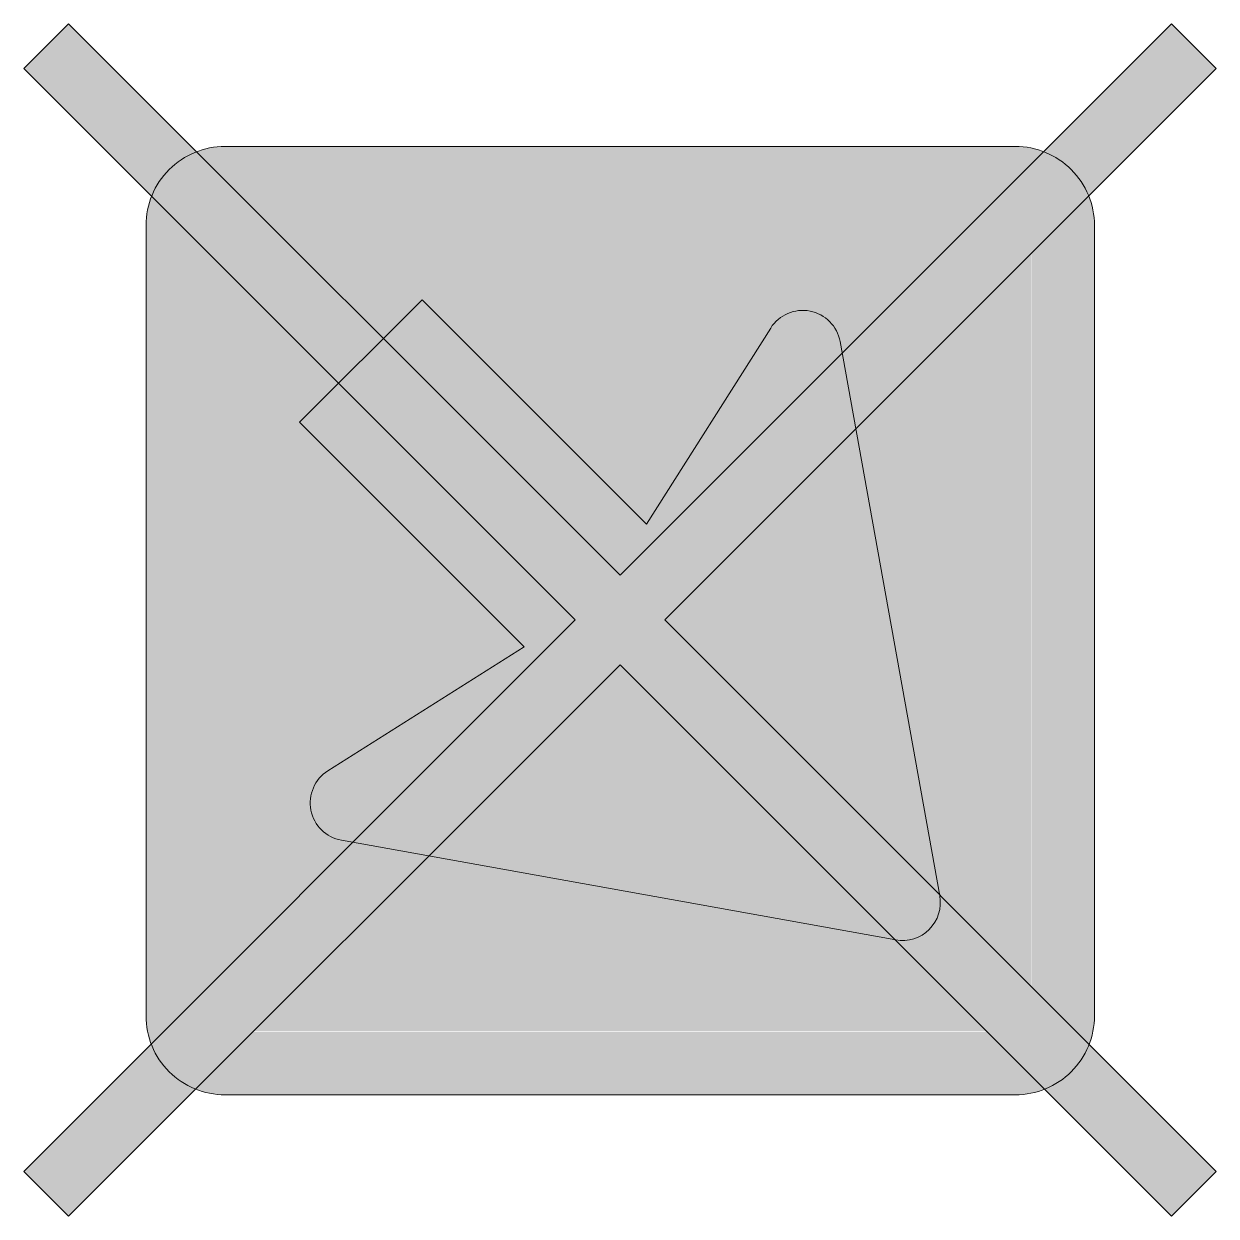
# Model space of a CAD drawing. Header units: millimetres. Extents: x -189 to 189, y -38 to 339.
import ezdxf

# ---------------------------------------------------------------- set-up
doc = ezdxf.new("R2010")
doc.units = ezdxf.units.MM

msp = doc.modelspace()

# ---------------------------------------------------------------- hatches: boundary and pattern name
at = {"lineweight": 0, "true_color": 0xff0000, "extrusion": (0, 0, -1)}
msp.add_hatch(color=1, dxfattribs=at).paths.add_polyline_path([(0.07, 164.35), (-174.36, 338.78), (-188.5, 324.64), (-14.07, 150.21), (-188.5, -24.22), (-174.36, -38.37), (0.07, 136.06), (174.5, -38.37), (188.64, -24.22), (14.21, 150.21), (188.64, 324.64), (174.5, 338.78)], flags=0)
at = {"lineweight": 0, "true_color": 0xf6f6f6, "extrusion": (0, 0, -1)}
h = msp.add_hatch(color=7, dxfattribs=at)
h.paths.add_polyline_path([(-150, 275), (-150, 25, 0.414214), (-125, 0), (125, 0, 0.414214), (150, 25), (150, 275, 0.414214), (125, 300), (-125, 300, 0.414214)])
h.paths.add_polyline_path([(-125, 290), (125, 290, -0.414214), (140, 275), (140, 25, -0.414214), (125, 10), (-125, 10, -0.414214), (-140, 25), (-140, 275, -0.414214)], flags=16)
at = {"lineweight": 0, "true_color": 0x1e1e1d, "extrusion": (0, 0, -1)}
h = msp.add_hatch(color=250, dxfattribs=at)
h.paths.add_polyline_path([(-140, 275), (-140, 25, 0.414214), (-125, 10), (125, 10, 0.414214), (140, 25), (140, 275, 0.414214), (125, 290), (-125, 290, 0.414214)])
h.paths.add_polyline_path([(-125, 280), (125, 280, -0.414214), (130, 275), (130, 25, -0.414214), (125, 20), (-125, 20, -0.414214), (-130, 25), (-130, 275, -0.414214)], flags=16)
at = {"true_color": 0xf6f6f6, "extrusion": (0, 0, -1)}
h = msp.add_hatch(color=7, dxfattribs=at)
h.paths.add_polyline_path([(-129.93, 275.21), (-129.93, 25.21, 0.414214), (-124.93, 20.21), (125.07, 20.21, 0.414214), (130.07, 25.21), (130.07, 275.21, 0.414214), (125.07, 280.21), (-124.93, 280.21, 0.414214)])
h.paths.add_polyline_path([(-69.54, 238.27, -0.683974), (-47.59, 242.56), (-8.33, 180.5), (62.69, 251.52), (101.42, 212.78), (30.4, 141.77), (92.46, 102.5, -0.683974), (88.17, 80.55), (-87.14, 49.02, -0.522743), (-101.08, 62.96)], flags=16)
at = {"lineweight": 0, "true_color": 0x1e1e1d}
msp.add_hatch(color=250, dxfattribs=at).paths.add_polyline_path([(69.54, 238.27, 0.683974), (47.59, 242.56), (8.33, 180.5), (-62.69, 251.52), (-101.42, 212.78), (-30.4, 141.77), (-92.46, 102.5, 0.683974), (-88.17, 80.55), (87.14, 49.02, 0.522743), (101.08, 62.96)])

# ---------------------------------------------------------------- linework, layer by layer
at = {"color": 1, "lineweight": 0, "flags": 128}
msp.add_lwpolyline([(-0.07, 164.35), (174.36, 338.78), (188.5, 324.64), (14.07, 150.21), (188.5, -24.22), (174.36, -38.37), (-0.07, 136.06), (-174.5, -38.37), (-188.64, -24.22), (-14.21, 150.21), (-188.64, 324.64), (-174.5, 338.78)], close=True, dxfattribs=at)
at = {"color": 7, "lineweight": 0, "flags": 128}
msp.add_lwpolyline([(-125, 300), (125, 300, -0.414214), (150, 275), (150, 25, -0.414214), (125, 0), (-125, 0, -0.414214), (-150, 25), (-150, 275, -0.414214)], format="xyb", close=True, dxfattribs=at)
at = {"color": 250, "lineweight": 0, "true_color": 0x1e1e1d, "flags": 128}
msp.add_lwpolyline([(69.54, 238.27, 0.683974), (47.59, 242.56), (8.33, 180.5), (-62.69, 251.52), (-101.42, 212.78), (-30.4, 141.77), (-92.46, 102.5, 0.683974), (-88.17, 80.55), (87.14, 49.02, 0.522743), (101.08, 62.96)], format="xyb", close=True, dxfattribs=at)

doc.saveas('drawing.dxf')
